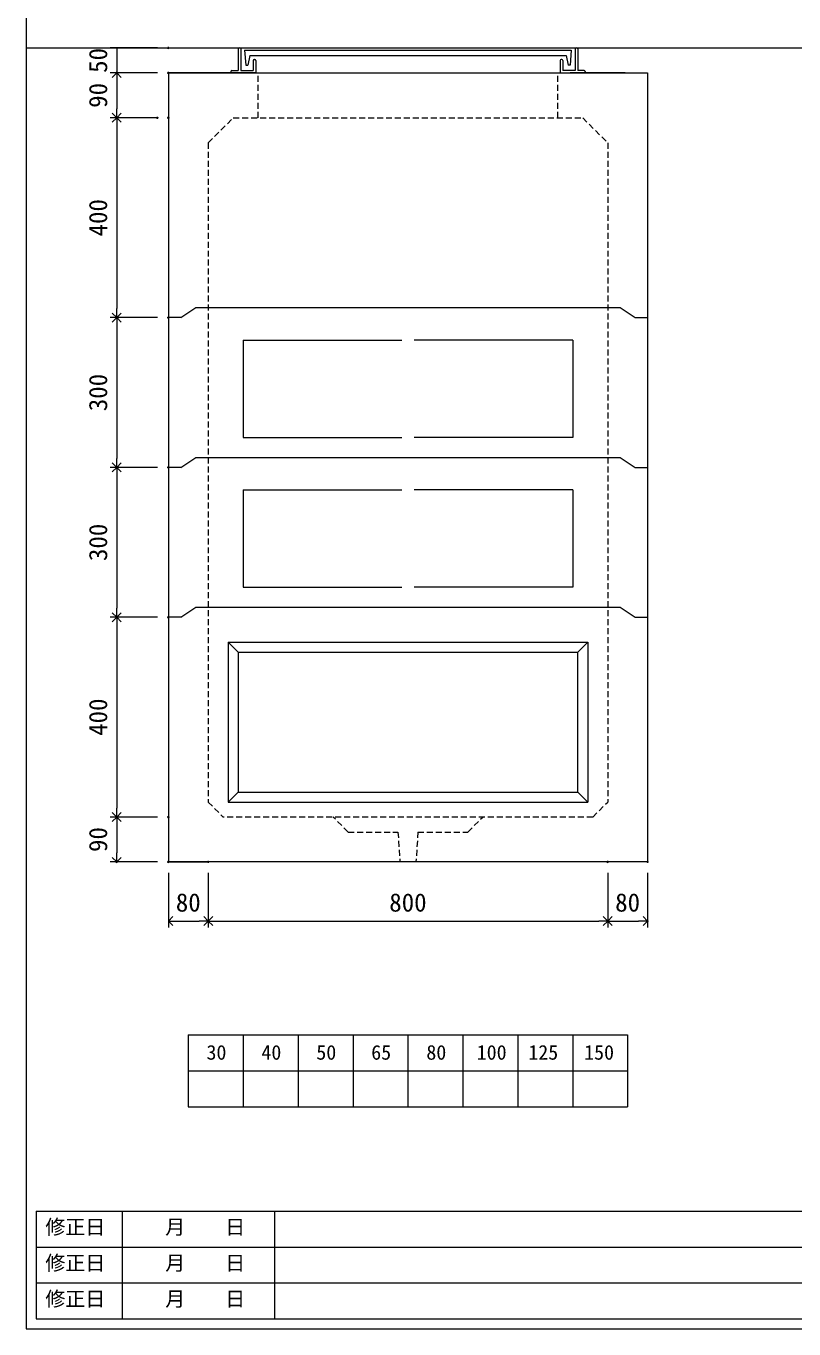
# Model space of a CAD drawing. Units: millimetres, scale not verified. Extents: x -4890 to 18490, y -2335 to 2335.
# Drawn here: x -1230 to 308, y -1940 to 669 of the extents above; entities that cross this region are included whole.
import ezdxf
from ezdxf.enums import TextEntityAlignment as Align

# ---------------------------------------------------------------- set-up
doc = ezdxf.new("R2010")
doc.units = ezdxf.units.MM
doc.header["$LTSCALE"] = 10
doc.header["$PDMODE"] = 32
doc.header["$PDSIZE"] = 2
doc.linetypes.add('DASHED1', pattern=[1.8, 1.2, -0.6])
doc.linetypes.add('USER2', pattern=[50.8, 31.75, -6.35, 6.35, -6.35])
doc.layers.add('0-1_Defpoints', color=7, linetype='Continuous')
for name, color, linetype, lineweight in [('0-2_waku', 7, 'Continuous', 18), ('0-3_gaikei', 7, 'Continuous', 18), ('0-4_kakure', 7, 'DASHED1', 5), ('0-5_sunpou', 7, 'Continuous', 5), ('0-9_uchigawa', 6, 'Continuous', 18), ('0-B_futa', 3, 'Continuous', 18), ('0-C_GL', 4, 'Continuous', 18), ('0-E_文字１', 7, 'Continuous', 18), ('1-3_uchigawa2', 6, 'USER2', 18)]:
    doc.layers.add(name, color=color, linetype=linetype, lineweight=lineweight)
doc.styles.add('ＭＳ ゴシック', font='')
doc.styles.get('ＭＳ ゴシック').set_extended_font_data('MS Gothic')

# ---------------------------------------------------------------- blocks, each defined once
blk = doc.blocks.new('_Open90')
at = {"layer": '0-5_sunpou'}
blk.add_line((0, 0), (-1, 0), dxfattribs=at)
blk.add_lwpolyline([(-0.5, 0.5), (0, 0), (-0.5, -0.5)], dxfattribs=at)
blk = doc.blocks.new('D87')
at = {"layer": '0-1_Defpoints'}
for p in [(502.32, 2744.36), (398.83, 2654.36), (502.32, 2654.36)]:
    blk.add_point(p, dxfattribs=at)
at = {"layer": '0-5_sunpou'}
for p, q in [((480.32, 2744.36), (385.83, 2744.36)), ((398.83, 2726.36), (398.83, 2672.36)), ((480.32, 2654.36), (385.83, 2654.36))]:
    blk.add_line(p, q, dxfattribs=at)
at = {"layer": '0-5_sunpou', "xscale": 18, "yscale": 18}
for p, rotation in [((398.83, 2744.36), 90), ((398.83, 2654.36), 270)]:
    blk.add_blockref('_Open90', p, dxfattribs=dict(at, rotation=rotation))
at = {"layer": '0-5_sunpou', "style": 'ＭＳ ゴシック'}
blk.add_text('90', height=36.66, rotation=90, dxfattribs=at).set_placement((390.83, 2674.36), align=Align.BOTTOM_LEFT)
blk = doc.blocks.new('D88')
at = {"layer": '0-1_Defpoints'}
for p in [(480.32, 2654.36), (398.83, 2254.36), (502.32, 2254.36)]:
    blk.add_point(p, dxfattribs=at)
at = {"layer": '0-5_sunpou'}
for p, q in [((458.32, 2654.36), (385.83, 2654.36)), ((398.83, 2636.36), (398.83, 2272.36)), ((480.32, 2254.36), (385.83, 2254.36))]:
    blk.add_line(p, q, dxfattribs=at)
at = {"layer": '0-5_sunpou', "xscale": 18, "yscale": 18}
for p, rotation in [((398.83, 2654.36), 90), ((398.83, 2254.36), 270)]:
    blk.add_blockref('_Open90', p, dxfattribs=dict(at, rotation=rotation))
at = {"layer": '0-5_sunpou', "style": 'ＭＳ ゴシック'}
blk.add_text('400', height=36.66, rotation=90, dxfattribs=at).set_placement((390.83, 2416.86), align=Align.BOTTOM_LEFT)
blk = doc.blocks.new('D89')
at = {"layer": '0-1_Defpoints'}
for p in [(502.32, 2254.36), (398.83, 1954.36), (502.32, 1954.36)]:
    blk.add_point(p, dxfattribs=at)
at = {"layer": '0-5_sunpou'}
for p, q in [((480.32, 2254.36), (385.83, 2254.36)), ((398.83, 2236.36), (398.83, 1972.36)), ((480.32, 1954.36), (385.83, 1954.36))]:
    blk.add_line(p, q, dxfattribs=at)
at = {"layer": '0-5_sunpou', "xscale": 18, "yscale": 18}
for p, rotation in [((398.83, 2254.36), 90), ((398.83, 1954.36), 270)]:
    blk.add_blockref('_Open90', p, dxfattribs=dict(at, rotation=rotation))
at = {"layer": '0-5_sunpou', "style": 'ＭＳ ゴシック'}
blk.add_text('300', height=36.66, rotation=90, dxfattribs=at).set_placement((390.83, 2066.86), align=Align.BOTTOM_LEFT)
blk = doc.blocks.new('D90')
at = {"layer": '0-1_Defpoints'}
for p in [(502.32, 1954.36), (398.83, 1654.36), (502.32, 1654.36)]:
    blk.add_point(p, dxfattribs=at)
at = {"layer": '0-5_sunpou'}
for p, q in [((480.32, 1954.36), (385.83, 1954.36)), ((398.83, 1936.36), (398.83, 1672.36)), ((480.32, 1654.36), (385.83, 1654.36))]:
    blk.add_line(p, q, dxfattribs=at)
at = {"layer": '0-5_sunpou', "xscale": 18, "yscale": 18}
for p, rotation in [((398.83, 1954.36), 90), ((398.83, 1654.36), 270)]:
    blk.add_blockref('_Open90', p, dxfattribs=dict(at, rotation=rotation))
at = {"layer": '0-5_sunpou', "style": 'ＭＳ ゴシック'}
blk.add_text('300', height=36.66, rotation=90, dxfattribs=at).set_placement((390.83, 1766.86), align=Align.BOTTOM_LEFT)
blk = doc.blocks.new('D91')
at = {"layer": '0-1_Defpoints'}
for p in [(502.32, 1654.36), (398.83, 1254.36), (502.32, 1254.36)]:
    blk.add_point(p, dxfattribs=at)
at = {"layer": '0-5_sunpou'}
for p, q in [((480.32, 1654.36), (385.83, 1654.36)), ((398.83, 1636.36), (398.83, 1272.36)), ((480.32, 1254.36), (385.83, 1254.36))]:
    blk.add_line(p, q, dxfattribs=at)
at = {"layer": '0-5_sunpou', "xscale": 18, "yscale": 18}
for p, rotation in [((398.83, 1654.36), 90), ((398.83, 1254.36), 270)]:
    blk.add_blockref('_Open90', p, dxfattribs=dict(at, rotation=rotation))
at = {"layer": '0-5_sunpou', "style": 'ＭＳ ゴシック'}
blk.add_text('400', height=36.66, rotation=90, dxfattribs=at).set_placement((390.83, 1416.86), align=Align.BOTTOM_LEFT)
blk = doc.blocks.new('D92')
at = {"layer": '0-1_Defpoints'}
for p in [(502.32, 1254.36), (398.83, 1164.36), (502.32, 1164.36)]:
    blk.add_point(p, dxfattribs=at)
at = {"layer": '0-5_sunpou'}
for p, q in [((480.32, 1254.36), (385.83, 1254.36)), ((398.83, 1236.36), (398.83, 1182.36)), ((480.32, 1164.36), (385.83, 1164.36))]:
    blk.add_line(p, q, dxfattribs=at)
at = {"layer": '0-5_sunpou', "xscale": 18, "yscale": 18}
for p, rotation in [((398.83, 1254.36), 90), ((398.83, 1164.36), 270)]:
    blk.add_blockref('_Open90', p, dxfattribs=dict(at, rotation=rotation))
at = {"layer": '0-5_sunpou', "style": 'ＭＳ ゴシック'}
blk.add_text('90', height=36.66, rotation=90, dxfattribs=at).set_placement((390.83, 1184.36), align=Align.BOTTOM_LEFT)
blk = doc.blocks.new('D93')
at = {"layer": '0-1_Defpoints'}
for p in [(502.32, 1164.36), (582.32, 1164.36), (582.32, 1045.97)]:
    blk.add_point(p, dxfattribs=at)
at = {"layer": '0-5_sunpou'}
for p, q in [((502.32, 1142.36), (502.32, 1032.97)), ((582.32, 1142.36), (582.32, 1032.97)), ((520.32, 1045.97), (564.32, 1045.97))]:
    blk.add_line(p, q, dxfattribs=at)
at = {"layer": '0-5_sunpou', "xscale": 18, "yscale": 18, "rotation": 180}
blk.add_blockref('_Open90', (502.32, 1045.97), dxfattribs=at)
at = {"layer": '0-5_sunpou', "xscale": 18, "yscale": 18}
blk.add_blockref('_Open90', (582.32, 1045.97), dxfattribs=at)
at = {"layer": '0-5_sunpou', "style": 'ＭＳ ゴシック'}
blk.add_text('80', height=36.66, dxfattribs=at).set_placement((517.32, 1053.97), align=Align.BOTTOM_LEFT)
blk = doc.blocks.new('D94')
at = {"layer": '0-1_Defpoints'}
for p in [(582.32, 1164.36), (1382.32, 1164.36), (1382.32, 1045.97)]:
    blk.add_point(p, dxfattribs=at)
at = {"layer": '0-5_sunpou'}
for p, q in [((582.32, 1142.36), (582.32, 1032.97)), ((1382.32, 1142.36), (1382.32, 1032.97)), ((600.32, 1045.97), (1364.32, 1045.97))]:
    blk.add_line(p, q, dxfattribs=at)
at = {"layer": '0-5_sunpou', "xscale": 18, "yscale": 18, "rotation": 180}
blk.add_blockref('_Open90', (582.32, 1045.97), dxfattribs=at)
at = {"layer": '0-5_sunpou', "xscale": 18, "yscale": 18}
blk.add_blockref('_Open90', (1382.32, 1045.97), dxfattribs=at)
at = {"layer": '0-5_sunpou', "style": 'ＭＳ ゴシック'}
blk.add_text('800', height=36.66, dxfattribs=at).set_placement((944.82, 1053.97), align=Align.BOTTOM_LEFT)
blk = doc.blocks.new('D95')
at = {"layer": '0-1_Defpoints'}
for p in [(1382.32, 1164.36), (1462.32, 1164.36), (1462.32, 1045.97)]:
    blk.add_point(p, dxfattribs=at)
at = {"layer": '0-5_sunpou'}
for p, q in [((1382.32, 1142.36), (1382.32, 1032.97)), ((1462.32, 1142.36), (1462.32, 1032.97)), ((1400.32, 1045.97), (1444.32, 1045.97))]:
    blk.add_line(p, q, dxfattribs=at)
at = {"layer": '0-5_sunpou', "xscale": 18, "yscale": 18, "rotation": 180}
blk.add_blockref('_Open90', (1382.32, 1045.97), dxfattribs=at)
at = {"layer": '0-5_sunpou', "xscale": 18, "yscale": 18}
blk.add_blockref('_Open90', (1462.32, 1045.97), dxfattribs=at)
at = {"layer": '0-5_sunpou', "style": 'ＭＳ ゴシック'}
blk.add_text('80', height=36.66, dxfattribs=at).set_placement((1397.32, 1053.97), align=Align.BOTTOM_LEFT)
blk = doc.blocks.new('D108')
at = {"layer": '0-1_Defpoints'}
for p in [(502.32, 2794.36), (398.83, 2744.36), (502.32, 2744.36)]:
    blk.add_point(p, dxfattribs=at)
at = {"layer": '0-5_sunpou'}
for p, q in [((480.32, 2794.36), (385.83, 2794.36)), ((398.83, 2794.36), (398.83, 2744.36)), ((480.32, 2744.36), (385.83, 2744.36))]:
    blk.add_line(p, q, dxfattribs=at)
at = {"layer": '0-5_sunpou', "style": 'ＭＳ ゴシック'}
blk.add_text('50', height=36.66, rotation=90, dxfattribs=at).set_placement((390.83, 2744.36), align=Align.BOTTOM_LEFT)

msp = doc.modelspace()

# ---------------------------------------------------------------- linework, layer by layer
at = {"layer": '0-2_waku'}
for p, q in [((-1230.06, 2335.39), (-1230.06, -1939.61)), ((-1230.06, 2335.39), (-1230.06, -1939.61)), ((-1230.06, 2335.39), (-1230.06, -1939.61)), ((-1230.06, 2335.39), (-1230.06, -1939.61)), ((-1230.06, 2335.39), (-1230.06, -1939.61)), ((-1230.06, 2335.39), (-1230.06, -1939.61)), ((-1230.06, 2335.39), (-1230.06, -1939.61)), ((-1230.06, 2335.39), (-1230.06, -1939.61)), ((-1230.06, 2335.39), (-1230.06, -1939.61)), ((-1230.06, 2335.39), (-1230.06, -1939.61)), ((-1230.06, 2335.39), (-1230.06, -1939.61)), ((-1230.06, 2335.39), (-1230.06, -1939.61)), ((-1230.06, 2335.39), (-1230.06, -1939.61)), ((-1230.06, 2335.39), (-1230.06, -1939.61)), ((-1230.06, 2335.39), (-1230.06, -1939.61)), ((-1230.06, 2335.39), (-1230.06, -1939.61)), ((-1230.06, 2335.39), (-1230.06, -1939.61)), ((-1230.06, 2335.39), (-1230.06, -1939.61)), ((-1230.06, 2335.39), (-1230.06, -1939.61)), ((-1230.06, 2335.39), (-1230.06, -1939.61)), ((-1230.06, 2335.39), (-1230.06, -1939.61)), ((-905.06, -1350.61), (-25.06, -1350.61)), ((-905.06, -1350.61), (-905.06, -1494.61)), ((-905.06, -1350.61), (-905.06, -1494.61)), ((-905.06, -1350.61), (-905.06, -1494.61)), ((-905.06, -1350.61), (-905.06, -1494.61)), ((-795.06, -1350.61), (-795.06, -1494.61)), ((-685.06, -1350.61), (-685.06, -1494.61)), ((-685.06, -1350.61), (-685.06, -1494.61)), ((-575.06, -1350.61), (-575.06, -1494.61)), ((-465.06, -1350.61), (-465.06, -1494.61)), ((-355.06, -1350.61), (-355.06, -1494.61)), ((-245.06, -1350.61), (-245.06, -1494.61)), ((-135.06, -1350.61), (-135.06, -1494.61)), ((-25.06, -1350.61), (-25.06, -1494.61)), ((-905.06, -1422.61), (-25.06, -1422.61)), ((-905.06, -1494.61), (-25.06, -1494.61)), ((-1210.06, -1703.61), (-1210.06, -1919.61)), ((-1210.06, -1703.61), (817.94, -1703.61)), ((-1037.56, -1703.61), (-1037.56, -1919.61)), ((-732.56, -1703.61), (-732.56, -1919.61)), ((-732.56, -1703.61), (-732.56, -1919.61)), ((-1210.06, -1775.61), (817.94, -1775.61)), ((-1210.06, -1847.61), (529.94, -1847.61)), ((-1210.06, -1919.61), (817.94, -1919.61)), ((-1230.06, -1939.61), (4889.94, -1939.61)), ((-1230.06, -1939.61), (4889.94, -1939.61))]:
    msp.add_line(p, q, dxfattribs=at)
at = {"layer": '0-3_gaikei'}
for p, q in [((-945.06, 575.39), (-945.06, -1004.61)), ((-900.06, 575.39), (-790.06, 575.39)), ((-865.06, 575.39), (-65.06, 575.39)), ((-30.06, 575.39), (-140.06, 575.39)), ((14.94, 575.39), (14.94, -1004.61)), ((-920.06, 85.39), (-890.06, 105.39)), ((-920.06, 85.39), (-890.06, 105.39)), ((-890.06, 105.39), (-40.06, 105.39)), ((-40.06, 105.39), (-10.06, 85.39)), ((-40.06, 105.39), (-10.06, 85.39)), ((-920.06, 85.39), (-945.06, 85.39)), ((-920.06, 85.39), (-945.06, 85.39)), ((-10.06, 85.39), (14.94, 85.39)), ((-10.06, 85.39), (14.94, 85.39)), ((-920.06, -214.61), (-890.06, -194.61)), ((-920.06, -214.61), (-890.06, -194.61)), ((-920.06, -214.61), (-890.06, -194.61)), ((-920.06, -214.61), (-890.06, -194.61)), ((-890.06, -194.61), (-40.06, -194.61)), ((-40.06, -194.61), (-10.06, -214.61)), ((-40.06, -194.61), (-10.06, -214.61)), ((-40.06, -194.61), (-10.06, -214.61)), ((-40.06, -194.61), (-10.06, -214.61)), ((-920.06, -214.61), (-945.06, -214.61)), ((-920.06, -214.61), (-945.06, -214.61)), ((-920.06, -214.61), (-945.06, -214.61)), ((-920.06, -214.61), (-945.06, -214.61)), ((-10.06, -214.61), (14.94, -214.61)), ((-10.06, -214.61), (14.94, -214.61)), ((-10.06, -214.61), (14.94, -214.61)), ((-10.06, -214.61), (14.94, -214.61)), ((-920.06, -514.61), (-890.06, -494.61)), ((-920.06, -514.61), (-890.06, -494.61)), ((-890.06, -494.61), (-40.06, -494.61)), ((-40.06, -494.61), (-10.06, -514.61)), ((-40.06, -494.61), (-10.06, -514.61)), ((-920.06, -514.61), (-945.06, -514.61)), ((-920.06, -514.61), (-945.06, -514.61)), ((-10.06, -514.61), (14.94, -514.61)), ((-10.06, -514.61), (14.94, -514.61)), ((14.94, -1004.61), (-945.06, -1004.61)), ((-945.06, -1004.61), (-865.06, -1004.61))]:
    msp.add_line(p, q, dxfattribs=at)
msp.add_lwpolyline([(-815.06, 575.39), (-945.06, 575.39), (14.94, 575.39)], dxfattribs=at)
at = {"layer": '0-4_kakure'}
for p, q in [((-765.06, 485.39), (-765.06, 575.39)), ((-165.06, 485.39), (-165.06, 575.39)), ((-865.06, 435.39), (-815.06, 485.39)), ((-815.06, 485.39), (-115.06, 485.39)), ((-815.06, 485.39), (-115.06, 485.39)), ((-815.06, 485.39), (-115.06, 485.39)), ((-115.06, 485.39), (-65.06, 435.39)), ((-865.06, 435.39), (-865.06, -884.61)), ((-65.06, 435.39), (-65.06, -884.61)), ((-865.06, -884.61), (-835.06, -914.61)), ((-865.06, -884.61), (-835.06, -914.61)), ((-865.06, -884.61), (-835.06, -914.61)), ((-95.06, -914.61), (-65.06, -884.61)), ((-95.06, -914.61), (-65.06, -884.61)), ((-95.06, -914.61), (-65.06, -884.61)), ((-95.06, -914.61), (-835.06, -914.61)), ((-95.06, -914.61), (-835.06, -914.61)), ((-95.06, -914.61), (-835.06, -914.61)), ((-585.06, -944.61), (-615.06, -914.61)), ((-585.06, -944.61), (-615.06, -914.61)), ((-585.06, -944.61), (-615.06, -914.61)), ((-585.06, -944.61), (-615.06, -914.61)), ((-585.06, -944.61), (-615.06, -914.61)), ((-345.06, -944.61), (-315.06, -914.61)), ((-345.06, -944.61), (-315.06, -914.61)), ((-345.06, -944.61), (-315.06, -914.61)), ((-345.06, -944.61), (-315.06, -914.61)), ((-345.06, -944.61), (-315.06, -914.61)), ((-585.06, -944.61), (-485.06, -944.61)), ((-585.06, -944.61), (-485.06, -944.61)), ((-585.06, -944.61), (-485.06, -944.61)), ((-585.06, -944.61), (-485.06, -944.61)), ((-585.06, -944.61), (-485.06, -944.61)), ((-485.06, -944.61), (-481.06, -1004.61)), ((-485.06, -944.61), (-481.06, -1004.61)), ((-485.06, -944.61), (-481.06, -1004.61)), ((-445.06, -944.61), (-449.06, -1004.61)), ((-445.06, -944.61), (-449.06, -1004.61)), ((-445.06, -944.61), (-449.06, -1004.61)), ((-445.06, -944.61), (-345.06, -944.61)), ((-445.06, -944.61), (-345.06, -944.61)), ((-445.06, -944.61), (-345.06, -944.61)), ((-445.06, -944.61), (-345.06, -944.61)), ((-445.06, -944.61), (-345.06, -944.61))]:
    msp.add_line(p, q, dxfattribs=at)
at = {"layer": '0-9_uchigawa'}
for p, q in [((-825.06, -564.61), (-805.06, -584.61)), ((-825.06, -564.61), (-825.06, -864.61)), ((-825.06, -564.61), (-105.06, -564.61)), ((-825.06, -564.61), (-825.06, -884.54)), ((-825.06, -564.61), (-805.06, -584.61)), ((-825.06, -564.61), (-805.06, -584.61)), ((-825.06, -564.61), (-825.06, -864.61)), ((-825.06, -564.61), (-105.06, -564.61)), ((-825.06, -564.61), (-825.06, -884.54)), ((-825.06, -564.61), (-805.06, -584.61)), ((-825.06, -564.61), (-805.06, -584.61)), ((-825.06, -564.61), (-825.06, -864.61)), ((-825.06, -564.61), (-105.06, -564.61)), ((-825.06, -564.61), (-825.06, -884.54)), ((-825.06, -564.61), (-805.06, -584.61)), ((-105.06, -564.61), (-125.06, -584.61)), ((-105.06, -564.61), (-125.06, -584.61)), ((-105.06, -564.61), (-125.06, -584.61)), ((-105.06, -564.61), (-105.06, -884.54)), ((-105.06, -564.61), (-105.06, -884.54)), ((-105.06, -564.61), (-105.06, -884.54)), ((-805.06, -584.61), (-805.06, -844.61)), ((-805.06, -584.61), (-805.06, -844.61)), ((-805.06, -584.61), (-805.06, -844.61)), ((-805.06, -584.61), (-805.06, -844.61)), ((-805.06, -584.61), (-805.06, -864.54)), ((-805.06, -584.61), (-805.06, -844.61)), ((-805.06, -584.61), (-805.06, -844.61)), ((-805.06, -584.61), (-805.06, -844.61)), ((-805.06, -584.61), (-805.06, -844.61)), ((-805.06, -584.61), (-805.06, -864.54)), ((-805.06, -584.61), (-805.06, -844.61)), ((-805.06, -584.61), (-805.06, -844.61)), ((-805.06, -584.61), (-805.06, -844.61)), ((-805.06, -584.61), (-805.06, -844.61)), ((-805.06, -584.61), (-805.06, -864.54)), ((-125.06, -864.54), (-125.06, -584.61)), ((-125.06, -864.54), (-125.06, -584.61)), ((-125.06, -864.54), (-125.06, -584.61)), ((-825.06, -884.54), (-805.06, -864.54)), ((-825.06, -884.54), (-805.06, -864.54)), ((-825.06, -884.54), (-805.06, -864.54)), ((-825.06, -884.54), (-105.06, -884.54)), ((-825.06, -884.54), (-105.06, -884.54)), ((-825.06, -884.54), (-105.06, -884.54)), ((-805.06, -864.54), (-125.06, -864.54)), ((-805.06, -864.54), (-125.06, -864.54)), ((-805.06, -864.54), (-125.06, -864.54)), ((-805.06, -884.54), (-105.06, -884.54)), ((-805.06, -884.54), (-105.06, -884.54)), ((-805.06, -884.54), (-105.06, -884.54)), ((-105.06, -884.54), (-125.06, -864.54)), ((-105.06, -884.54), (-125.06, -864.54)), ((-105.06, -884.54), (-125.06, -864.54))]:
    msp.add_line(p, q, dxfattribs=at)
for points in [[(-825.06, -564.61), (-805.06, -584.61), (-805.06, -844.61)], [(-825.06, -564.61), (-805.06, -584.61), (-125.06, -584.61)], [(-825.06, -564.61), (-805.06, -584.61), (-805.06, -844.61)], [(-825.06, -564.61), (-805.06, -584.61), (-125.06, -584.61)], [(-825.06, -564.61), (-805.06, -584.61), (-805.06, -844.61)], [(-825.06, -564.61), (-805.06, -584.61), (-125.06, -584.61)]]:
    msp.add_lwpolyline(points, dxfattribs=at)
at = {"layer": '0-B_futa'}
for p, q in [((-805.06, 623.39), (-805.06, 580.39)), ((-803.06, 625.39), (-800.06, 625.39)), ((-800.06, 625.39), (-800.06, 580.39)), ((-792.25, 620.89), (-137.92, 620.89)), ((-792.25, 620.89), (-789.76, 590.89)), ((-781.73, 609.89), (-786.05, 590.89)), ((-781.73, 609.89), (-148.39, 609.89)), ((-775.06, 600.39), (-775.06, 580.39)), ((-773.06, 602.39), (-772.06, 602.39)), ((-770.06, 600.39), (-770.06, 575.39)), ((-160.06, 600.39), (-160.06, 575.39)), ((-157.06, 602.39), (-158.06, 602.39)), ((-155.06, 600.39), (-155.06, 580.39)), ((-148.39, 609.89), (-144.07, 590.89)), ((-137.92, 620.89), (-140.17, 590.89)), ((-130.06, 625.39), (-130.06, 580.39)), ((-130.06, 625.39), (-127.06, 625.39)), ((-125.06, 623.39), (-125.06, 580.39)), ((-820.06, 578.39), (-820.06, 577.39)), ((-818.06, 580.39), (-805.06, 580.39)), ((-770.06, 575.39), (-818.06, 575.39)), ((-800.06, 580.39), (-775.06, 580.39)), ((-789.76, 590.89), (-786.05, 590.89)), ((-160.06, 575.39), (-112.06, 575.39)), ((-130.06, 580.39), (-155.06, 580.39)), ((-140.17, 590.89), (-144.07, 590.89)), ((-112.06, 580.39), (-125.06, 580.39)), ((-110.06, 578.39), (-110.06, 577.39))]:
    msp.add_line(p, q, dxfattribs=at)
for centre, start, end in [((-803.06, 623.39), 90, 180), ((-773.06, 600.39), 90, 180), ((-772.06, 600.39), 0, 90), ((-158.06, 600.39), 90, 180), ((-157.06, 600.39), 0, 90), ((-127.06, 623.39), 0, 90), ((-818.06, 578.39), 90, 180), ((-818.06, 577.39), 180, 270), ((-112.06, 578.39), 0, 90), ((-112.06, 577.39), 270, 0)]:
    msp.add_arc(centre, 2, start, end, dxfattribs=at)
at = {"layer": '0-C_GL'}
msp.add_line((-1230.06, 625.39), (4889.94, 625.39), dxfattribs=at)
msp.add_line((-1230.06, 625.39), (4889.94, 625.39), dxfattribs=at)
at = {"layer": '1-3_uchigawa2'}
for p, q in [((-795.06, 40.39), (-465.06, 40.39)), ((-135.06, 40.39), (-465.06, 40.39)), ((-795.06, -259.61), (-465.06, -259.61)), ((-135.06, -259.61), (-465.06, -259.61))]:
    msp.add_line(p, q, dxfattribs=at)
for points in [[(-795.06, 40.39), (-795.06, -154.61), (-465.06, -154.61)], [(-135.06, 40.39), (-135.06, -154.61), (-465.06, -154.61)], [(-795.06, -259.61), (-795.06, -454.61), (-465.06, -454.61)], [(-135.06, -259.61), (-135.06, -454.61), (-465.06, -454.61)]]:
    msp.add_lwpolyline(points, dxfattribs=at)

# ---------------------------------------------------------------- block references
at = {"layer": '0-5_sunpou'}
for name in ['D108', 'D87', 'D88', 'D89', 'D90', 'D91', 'D92', 'D93', 'D94', 'D95']:
    msp.add_blockref(name, (-1447.37, -2168.98), dxfattribs=at)

# ---------------------------------------------------------------- texts
at = {"layer": '0-E_文字１', "style": 'ＭＳ ゴシック'}
for s, p in [('30', (-868.65, -1409.3)), ('40', (-758.65, -1409.3)), ('50', (-648.65, -1409.3)), ('65', (-538.65, -1409.3)), ('80', (-428.24, -1409.3)), ('100', (-327.37, -1409.3)), ('125', (-223.98, -1409.3)), ('150', (-112.22, -1409.3)), ('修正日', (-1191.41, -1758.91)), ('\u3000\u3000月\u3000\u3000日', (-1031.26, -1758.91)), ('修正日', (-1191.41, -1830.91)), ('\u3000\u3000月\u3000\u3000日', (-1031.26, -1830.91)), ('修正日', (-1191.41, -1902.91)), ('\u3000\u3000月\u3000\u3000日', (-1031.26, -1902.91))]:
    msp.add_text(s, height=29.33, dxfattribs=at).set_placement(p, align=Align.BOTTOM_LEFT)

doc.saveas('drawing.dxf')
